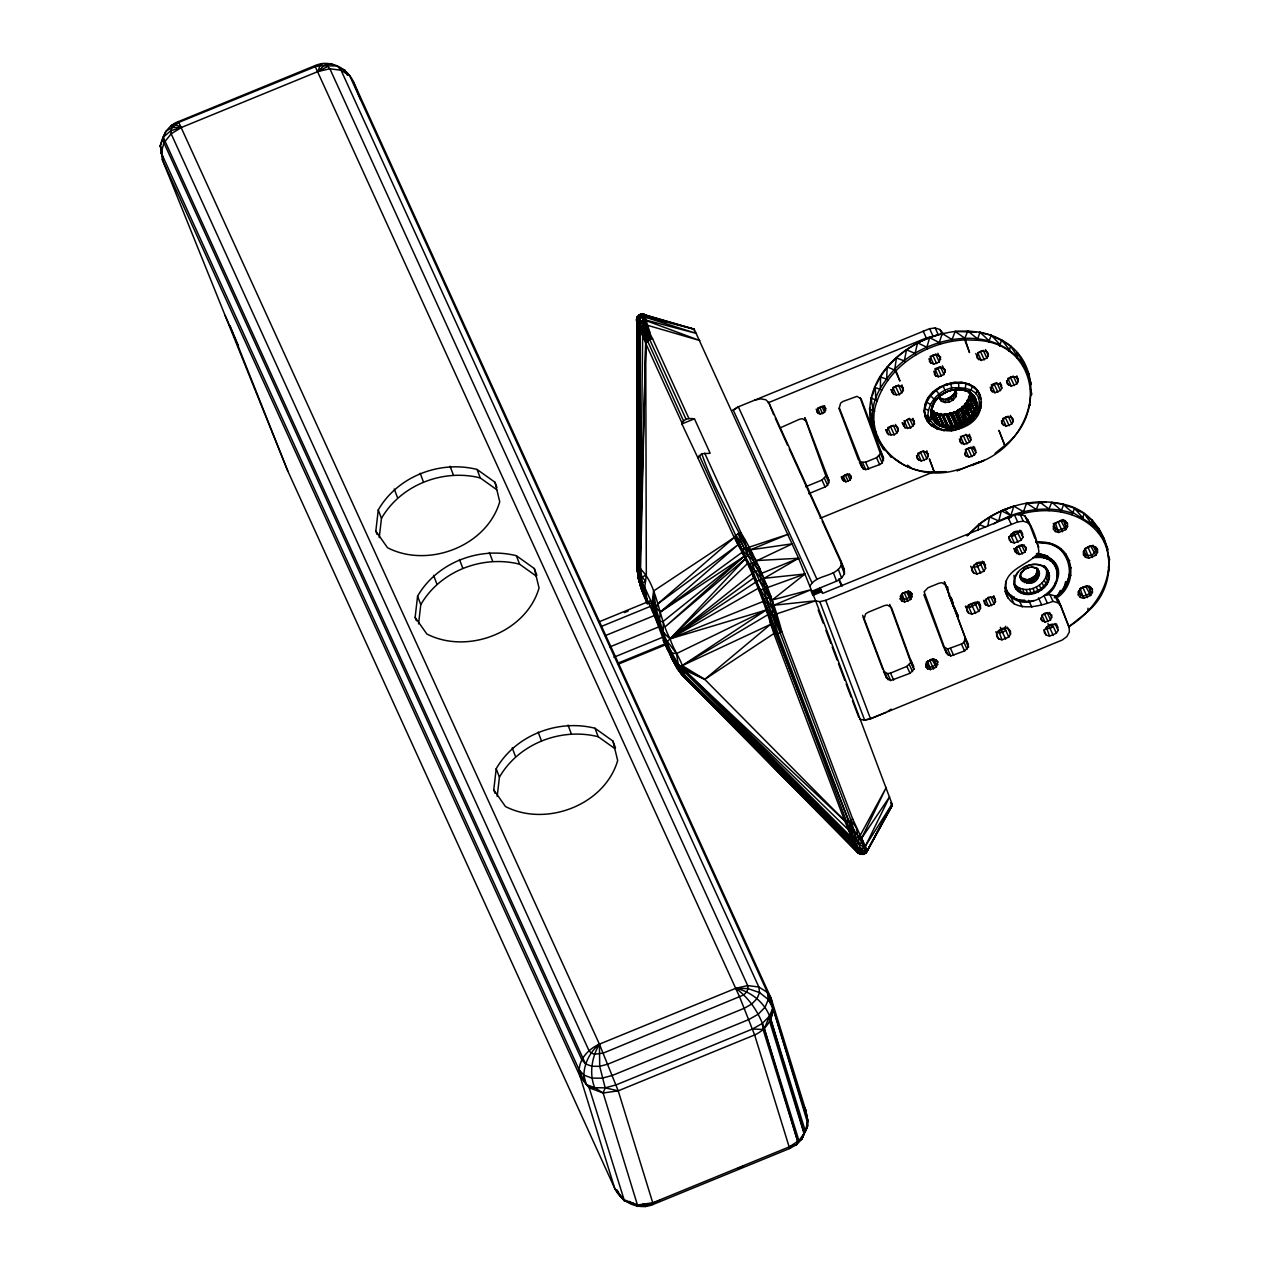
<?xml version="1.0" encoding="UTF-8"?>
<svg xmlns="http://www.w3.org/2000/svg" width="1270" height="1270" viewBox="0 0 1270 1270"><rect width="100%" height="100%" fill="white"/><g stroke="black" fill="none" stroke-linecap="round" stroke-linejoin="round"><path stroke-width="1.5" d="M647.382 604.06C642.271 592.09 637.588 579.517 637.191 566.356L637.461 321.786L636.445 319.627L638.953 315.119L641.604 314.007L694.198 329.2L798.592 558.26L815.626 600.789L892.08 804.037L892.143 805.625L865.854 853.265L862.759 854.377L857.964 852.853L684.609 676.862L676.767 667.75L663.178 640.207L671.592 655.907M637.492 571.262L638.016 319.167L636.857 317.309L637.492 571.262L645.525 581.168L642.303 583.105L641.54 585.756L642.588 589.836L654.367 615.537L665.448 644.858L618.172 664.226M637.381 470.09L637.064 566.674L638.397 578.723L641.652 589.439L638.064 577.278L637.064 566.674L637.27 469.678M641.588 589.185L638.064 577.278L637.191 566.356L637.35 471.472M954.516 412.829L942.642 415.211L941.102 413.591L936.292 414.131L937.292 412.925L943.769 426.641L945.515 427.704C980.853 433.34 989.489 379.746 949.357 390.842C944.943 392.478 940.657 394.748 937.435 398.224C931.45 398.875 930.1 424.228 932.656 413.988C927.275 405.638 941.165 392.557 949.722 390.7C958.469 387.747 969.137 389.366 974.788 397.129L976.709 402.193L976.63 407.829L974.55 413.528L965.311 423.18L958.453 424.942L958.961 426.291L962.565 423.942L963.343 421.005L958.167 409.654L962.184 408.495L961.803 407.003L966.93 403.59L969.994 398.018L968.629 396.732L970.471 394.732L969.423 392.7L976.058 406.702L969.248 391.462M637.461 321.786L638.731 325.231L637.492 565.579L639.08 577.882L642.588 589.836L638.286 577.009L637.191 566.356C657.415 580.692 657.781 616.839 670.131 638.794C673.941 651.97 684.72 663.178 684.562 677.37L857.964 852.853L844.677 820.817L773.859 633.571C763.683 600.361 751.205 567.896 734.203 537.543L697.833 457.74L701.754 453.692L710.168 453.311L694.452 418.798C689.848 418.132 683.244 418.401 681.911 423.942L697.833 457.74M638.397 578.723L638.143 470.837M638.096 571.77L637.064 566.674L637.81 470.09M637.635 567.944L639.334 322.628L638.016 319.167L642.366 315.992L644.938 316.405L641.604 314.007L638.683 315.087L636.857 317.309L636.524 321.088M637.683 322.231L639.334 322.628L642.652 336.359L639.985 573.961L641.54 585.756L644.081 592.836M601.266 626.491L650.367 606.377L653.161 609.314L663.146 635.349L663.321 621.284L743.95 556.482L660.194 612.108L659.209 626.158C668.147 643.064 670.814 663.511 684.546 677.529L784.828 777.986M1046.131 594.979C1062.434 586.899 1061.212 557.482 1039.67 557.403L1040.638 554.038C1090.089 569.579 1023.636 629.158 1005.046 587.899L1006.11 588.121C1009.221 599.916 1024.255 602.996 1033.923 600.519M646.208 597.376L645.874 593.296L641.54 585.756L639.08 577.882L640.572 568.309L645.731 343.424L638.731 325.231M641.699 588.28L638.064 577.278L639.953 567.769L645.731 343.424L649.653 339.36L652.605 338.82L688.975 418.624M995.093 453.342L1004.681 445.532L998.95 430.371L1004.872 445.373C1047.559 412.353 1035.479 343.329 977.233 340.281L979.98 332.248C1055.116 347.551 1040.828 440.785 977.741 462.994L980.122 461.661C912.416 488.251 1019.35 446.167 971.629 465.598M931.609 410.972L933.656 411.051L934.418 413.004L937.133 412.686L943.769 426.641L939.975 425.418L938.832 422.402L936.657 423.354L931.561 412.353L936.482 423.212L939.609 425.894L943.769 426.641L938.212 414.29L944.245 426.752L938.721 414.306L945.515 427.704L948.182 427.26L941.102 413.591L946.277 424.926L944.245 426.752L938.212 414.29L936.292 414.131L942.896 414.893L948.69 427.276L952.167 427.847L958.961 426.291L962.088 424.18L955.961 411.766L959.263 423.053L957.834 426.006L952.167 427.847L948.182 427.26L942.642 414.877L945.372 413.734L950.547 425.069C947.166 431.149 938.625 425.482 934.942 422.577L933.894 417.274L931.91 416.798L932.656 413.988L932.116 416.655M976.122 406.829L976.249 403.352L973.042 396.176L976.249 403.352L976.63 407.829L974.9 411.21L972.391 412.036L974.55 413.528C970.915 415.941 969.089 423.862 963.343 421.005L965.311 423.18L966.264 421.672L960.739 409.21L961.803 407.003L969.883 418.592L972.804 415.052L967.248 402.542L969.994 398.018L968.629 396.732L975.011 410.639L973.788 408.067L976.17 407.067L969.216 393.033M1026.636 583.2L1026.747 579.628C1017.095 575.564 1020.096 579.247 1026.684 581.977C1034.018 583.136 1041.94 574.58 1036.51 567.896L1039.463 573.437C1035.621 594.852 1005.189 575.532 1029.192 567.452M1005.681 581.295L1006.11 588.121M788.845 1147.54L789.638 1148.509L754.634 1034.955L739.727 997.188L314.833 65.707L337.264 65.961L341.058 70.247L349.615 75.629L767.413 992.394L771.096 998.268L773.16 1008.682L807.768 1120.616C808.911 1130.284 800.576 1136.713 796.639 1144.54L789.638 1148.509L653.24 1204.389C638.54 1210.723 621.427 1202.357 614.743 1188.418L287.734 470.884L162.338 159.718L160.306 145.717C162.798 135.477 167.799 125.317 178.419 121.602L314.833 65.707C329.406 59.103 346.821 67.453 353.298 81.486L771.096 998.268L805.704 1110.186L807.768 1120.616L805.418 1131.395L770.811 1019.461C765.937 1003.538 751.872 991.87 735.822 988.282L599.408 1044.162C587.232 1049.465 575.834 1062.403 580.136 1076.5L614.743 1188.418L624.459 1200.896L632.571 1202.992L637.889 1206.421L603.139 1093.01L605.171 1087.834L599.726 1066.34L599.408 1044.162L178.419 121.602M1017.064 358.108L1017.826 353.362L1016.54 353.298M959.215 469.233C902.637 488.315 844.883 431.53 886.666 379.079C917.051 334.566 1001.919 317.77 1028.716 373.872L1027.938 374.999M946.182 471.646L934.26 471.837L929.37 458.883L934.117 471.837C897.414 473.821 862.743 437.277 877.205 400.717C890.032 364.776 927.513 341.757 964.724 339.9L969.518 352.584L964.835 338.233L967.819 330.978L979.98 332.248L989.092 340.773L988.87 342.376M887.921 380.143L886.666 379.079L887.19 366.951C901.525 350.377 921.163 338.884 942.356 333.613L952.055 339.566L952.373 341.185M1068.705 626.634C1096.772 610.029 1119.156 573.421 1103.757 541.211C1087.914 511.413 1048.306 505.206 1018.572 514.906M945.515 427.704L945.642 425.514L948.182 427.26L942.451 414.782L938.451 414.353L943.991 426.783L939.609 425.894L936.863 423.323L931.227 410.956M638.683 315.087L641.604 314.007C644.652 322.628 643.239 331.914 648.399 340.201L642.731 325.914L645.573 324.739L699.865 340.566L643.541 319.675L638.683 315.087L639.032 317.024M939.117 395.176L939.308 398.621L941.435 401.272L945.007 402.526L949.214 402.082L953.087 400.066L953.405 394.668L955.691 390.7C954.135 396.621 947.896 399.653 942.118 399.24L938.498 397.748L939.895 397.764M964.724 339.9L964.835 338.233L955.167 331.438C922.496 335.566 890.349 354.6 876.141 385.096M1069.435 574.723C1072.055 562.419 1064.657 549.751 1053.052 545.274C1049.465 542.353 1020.54 541.639 1045.972 542.814C1073.753 545.132 1079.008 582.231 1057.91 597.122L1056.831 595.868L1062.736 589.375L1067.006 582.2L1069.435 574.723L1070.88 575.373M930.561 421.164L927.179 420.846L925.354 417.036L929.227 423.196L927.179 420.846L929.053 417.814L928.592 415.988L924.989 415.084C917.448 379.603 988.314 367.014 980.583 408.337C974.582 437.547 917.559 438.499 925.179 404.416L932.99 392.208L946.515 383.984L947.055 385.223L950.404 383.08L951.849 387.921C1012.412 383.191 957.707 458.724 929.688 419.513L925.83 418.068L924.211 410.908L928.179 398.018L939.26 387.413L954.23 382.175L968.756 383.826L977.535 390.7L974.471 387.175L961.834 382.127L950.833 383.905M978.852 410.528L980.583 408.337L980.853 404.035L979.075 411.528L969.312 422.037L969.629 422.926M1009.174 594.058L1008.285 592.915L1011.603 596.487M1053.036 563.245L1053.576 561.102L1050.179 558.625L1055.703 564.912L1056.719 568.849M1049.083 572.865L1048.02 572.659C1044.432 562.816 1031.002 562.721 1023.382 567.722C1029.462 563.674 1039.797 562.451 1046.004 568.007C1059.529 584.232 1028.843 603.869 1016.333 589.486L1015.19 584.867C1026.493 597.313 1053.068 582.66 1045.21 566.547C1059.958 585.327 1022.08 605.282 1014.254 583.74M1088.025 608.219L1087.755 611.616L1068.943 626.681M1061.006 511.921L1063.625 504.333C1111.758 514.271 1124.649 581.882 1087.247 611.807M961.803 407.003L966.962 418.338L966.692 421.37L970.677 418.814L964.613 405.701L964.835 403.86L967.248 402.542L973.01 414.893L967.391 402.336L967.137 400.399L969.994 398.018M652.605 338.82L645.573 324.739L646.001 320.088L644.112 314.119L641.35 313.976L641.667 315.928M1024.382 593.995L1022.842 589.153M644.112 314.15L641.604 314.007M896.477 357.695L894.731 369.506L899.938 381.079L895.985 370.618L887.19 366.951C869.378 386.905 863.298 417.655 877.983 441.119L879.364 441.293M377.095 534.48L375.825 531.082L378.269 509.921C397.558 476.361 439.88 460.058 477.06 469.456L494.983 482.267L496.903 487.347M379.238 537.623L381.46 518.398L378.269 509.921M416.417 620.744L415.131 617.363L417.576 596.202C436.864 562.626 479.187 546.322 516.366 555.72L534.305 568.531L536.861 575.31M418.56 623.887L420.783 604.663L417.576 596.202M495.046 793.274L493.76 789.892L496.205 768.731C515.493 735.155 557.816 718.852 594.995 728.25L612.918 741.077L615.49 747.839M497.189 796.433L499.412 777.192L496.205 768.731M965.39 387.826L965.883 383.794M963.374 407.273L967.041 402.701L972.804 415.052L970.01 415.211L964.835 403.86M1043.575 558.07L1044.512 555.006L1048.02 556.546L1053.497 562.197M647.001 599.122L644.716 587.407L646.319 574.977L645.731 343.424L682.101 423.228M861.393 852.63L859.933 854.075L857.663 852.44L859.933 854.075L863.187 854.345L867.378 850.535L852.71 819.023L781.891 631.777C772.509 597.17 759.65 563.674 741.077 532.94L738.124 533.495L734.203 537.543L653.606 590.994L652.018 603.425L654.304 615.14L659.209 626.158M871.029 402.701L871.776 397.399L870.982 398.097L873.268 410.734L874.712 411.353M974.55 413.528L974.9 411.21L969.264 398.034M978.011 530.161L978.837 524.431C1002.411 506 1034.209 497.189 1063.625 504.333C1075.484 518.303 1097.042 521.335 1104.503 540.004L1103.757 541.211M614.743 1188.418L623.808 1199.69L637.746 1204.944L652.828 1202.769L789.241 1146.889L798.909 1140.619L764.302 1028.684C759.111 1012.761 749.348 998.284 735.822 988.282L747.681 985.568L758.857 987.028L767.413 992.394L768.302 999.506L773.16 1008.682C772.525 1020.191 765.159 1030.319 754.634 1034.955L618.22 1090.835L605.171 1087.834L594.693 1087.707L587.835 1086.072L584.264 1081.643C582.184 1067.467 588.439 1053.179 599.408 1044.162L618.22 1090.835L653.24 1204.389L642.795 1204.214L645.398 1206.5L648.192 1204.547M1091.105 525.399L1092.232 520.287L1086.977 516.938M931.37 413.734L931.513 416.814L930.878 411.845L932.116 406.098L937.244 398.478M862.759 854.377C872.839 852.043 847.312 825.516 850.963 820.229L780.145 632.984C779.177 610.457 760.682 595.058 752.872 575.088L753.364 572.325L735.219 535.845C736.616 551.291 753.745 556.657 760.365 569.404L753.364 572.325L846.471 821.23L860.33 854.043L680.768 673.386L674.354 662.21L676.338 664.464M642.652 336.359L646.747 341.709L641.271 327.073L639.81 317.071L637.143 317.325L636.651 320.088L638.016 319.167L641.096 320.738L686.022 419.179M905.288 362.204L904.288 360.87L906.558 349.726M863.187 854.345L848.725 821.071L777.907 633.809L772.43 615.331L772.858 602.012C756.015 582.517 752.205 555.212 735.616 535.178M1072.197 514.858L1074.468 508.127L1082.754 517.858L1082.326 519.382M932.116 406.098L932.91 406.733L931.529 409.226L934.45 401.987L931.418 409.511M970.423 393.478L966.613 402.907L963.057 406.575M1016.333 589.486C1010.158 581.866 1016.556 571.135 1023.382 567.722M1014.793 587.042L1015 577.802L1017.683 572.421M954.897 412.671L949.769 413.099L949.484 414.56L945.372 413.734M987.774 525.971L989.632 516.953L1004.459 509.492L1010.856 515.525L1011.444 517.081L1008.031 518.605M1024.287 582.628L1024.477 579.358L1021.683 578.66L1024.541 581.438L1021.683 578.66M636.476 320.31L637.143 317.325M1021.239 593.026L1019.842 588.232M929.672 337.645L939.292 342.582L939.8 344.17M867.172 851.456L865.41 853.313M1047.147 559.292L1047.178 556.117L1049.068 559.022L1048.02 556.546M999.569 346.123L1001.617 339.804L1009.555 349.933L1009.047 351.409M915.94 354.822L915.099 353.393L917.575 342.884L926.862 347.234L927.544 348.758M1009.555 349.933L1010.523 345.916L1002.014 340.947M934.958 413.464L930.989 411.432L933.656 411.051L939.609 425.894L942.308 424.021L937.292 412.925L934.672 413.004L940.197 425.434L934.418 413.004L939.975 425.418L934.212 412.909L939.784 425.212L936.863 423.323M1064.323 586.724L1065.641 581.565M1072.483 513.27C1052.465 506.587 1030.494 508.397 1010.856 515.525L1001.411 510.794L998.728 520.938L993.87 523.875M1010.714 596.519L1011.079 595.186L1014.555 598.456M1050.338 561.038L1051.068 558.594M617.283 1190.149L619.903 1195.641L624.459 1200.896L589.185 1087.755L580.136 1076.5L162.338 159.718L163.37 158.036L161.195 152.813L163.925 142.811L163.227 137.255L170.783 130.762L181.61 127.397L318.024 71.517L327.803 66.437L329.882 68.786L747.681 985.568L748.062 988.616L746.681 991.886L743.76 994.902L603.329 1053.068L594.503 1054.243L591.042 1052.941L588.962 1050.592L171.164 133.81L170.783 130.762L172.148 127.492L179.118 122.222L323.072 63.5M926.862 347.234L929.719 337.471M971.137 390.128L972.264 386.35M1082.754 517.858L1084.088 513.493L1075.055 509.175M931.91 416.798L927.941 418.433C926.894 403.939 937.641 390.922 951.849 387.921M974.915 401.907L975.916 398.653M1022.953 578.818L1023.858 579.533C1029.795 580.85 1037.844 576.421 1037.177 569.69L1037.781 568.928L1035.78 575.389L1028.97 579.517L1029.224 583.2M179.118 122.222L171.085 125.762L175.07 124.476L181.61 127.397L171.164 133.81L163.925 142.811L581.723 1059.593L585.518 1063.879L591.836 1066.244L599.726 1066.34L607.965 1064.117L744.363 1008.237L751.713 1004.062L757.047 998.569L759.555 992.584L758.857 987.028L341.058 70.247L329.882 68.786L318.024 71.517L320.024 65.087M901.922 601.107L900.24 599.107L901.716 593.852L907.717 591.391L910.558 592.201L912.241 594.201L910.765 599.456L904.764 601.917L901.922 601.107L902.637 598.868L901.303 595.932M927.529 668.798L925.846 666.813L927.322 661.543L933.323 659.082L936.165 659.892L937.847 661.892L936.371 667.147L930.37 669.607L927.529 668.798L928.243 666.559L926.227 662.162M1055.449 531.558L1053.481 529.225L1053.401 526.129L1055.211 523.097L1062.196 520.24L1065.498 521.176L1067.467 523.494L1067.562 526.59L1065.752 529.622L1058.751 532.495L1055.449 531.558L1056.053 529.638L1053.227 523.446M1085.469 557.26L1083.516 554.942L1083.421 551.847L1085.231 548.815L1088.453 546.656L1092.216 545.941L1095.534 546.878L1097.486 549.211L1097.582 552.307L1095.772 555.339L1088.787 558.197L1085.469 557.26L1086.072 555.339L1083.961 550.688M1080.341 597.376L1078.373 595.043L1078.293 591.947L1080.103 588.915L1087.088 586.057L1090.39 586.994L1092.359 589.312L1092.454 592.407L1090.644 595.439L1083.643 598.313L1080.341 597.376L1080.945 595.455L1078.817 590.804M1023.906 513.286L1023.493 511.683L1013.841 506.158L1010.856 515.525L998.728 520.938L989.632 516.953M872.363 395.637L875.252 386.81L875.792 399.955L877.205 400.717M767.413 992.394L772.763 1008.158L764.302 1028.684L797.703 1141.397L796.639 1144.54L789.241 1146.889M939.292 342.582L942.134 333.851M1018.524 591.503L1017.254 586.788M939.308 398.621L939.657 397.669L942.864 398.986L945.007 402.526L946.721 398.875L949.214 402.082L948.674 398.256L954.024 394.367M1023.493 511.683L1026.604 503.126L1036.304 509.492L1036.542 511.127M931.323 413.131L932.323 410.432L931.434 409.845M955.961 411.766L962.184 408.495L961.088 408.861L966.724 421.211L969.883 418.592L964.343 406.098L969.327 398.701L975.058 411.051L969.407 398.478L975.074 410.781L969.391 398.288M856.647 849.217L856.488 850.9M980.964 398.764L977.217 390.414L975.598 393.795M959.406 428.292L951.516 430.562L947.198 429.784L943.912 430.609L937.006 428.911L931.275 425.561L928.529 422.323L932.243 425.371M1013.762 598.567L1014.365 596.995M859.933 854.075L684.609 676.862L677.513 668.464L671.957 657.4L677.259 667.004L684.451 675.132L853.376 840.883L683.943 671.322L678.228 664.416L666.147 642.525L670.131 638.794L763.286 601.393L764.127 599.186L759.19 590.534L805.069 573.961L772.287 599.964L769.223 597.741C751.538 547.529 719.169 504.222 701.754 453.692M952.055 339.566L955.167 331.438L967.819 330.978L977.281 338.645M1022.35 581.485L1022.493 578.564M964.343 406.098L970.121 418.465L964.533 405.908L965.946 403.288L966.93 403.59L964.613 405.701L970.677 418.814M1036.304 509.492L1039.368 501.793L1048.957 509.032L1049.004 510.667M852.71 819.023L848.725 821.071L844.677 820.817L704.755 679.386L682.244 665.639L766.08 610.06L767.048 607.631L763.286 601.393M747.887 555.101L744.585 540.052L738.949 533.336L746.474 547.592L752.507 553.752L750.284 553.895L746.061 556.832L745.22 558.895L670.131 638.794C657.082 628.634 654.415 612.537 652.812 597.186C660.717 623.935 667.512 652.526 684.451 675.132L854.281 842.851L862.679 852.472L865.854 853.265L867.299 850.884L892.143 805.625L890.587 802.783M807.148 1122.426L807.577 1125.871L801.719 1139.301L796.639 1144.54L792.623 1145.381M989.092 340.773L991.346 335.216L999.934 344.567M653.606 590.994L655.876 607.52L660.194 612.108L741.855 552.498L744.268 548.815L788.146 534.257L750.364 549.846L746.474 547.592M160.306 145.717L162.052 152.765L160.306 145.717L165.751 131.27L172.148 127.492L181.61 127.397M936.657 423.354L934.942 422.577L935.974 420.116L931.545 410.385M735.822 988.282L748.062 988.616L759.555 992.584L768.302 999.506L765.096 1007.142L758.285 1014.174L748.903 1019.508L612.489 1075.388L601.964 1078.214L591.899 1078.103L583.835 1075.071L578.993 1069.594L161.195 152.813M1048.957 509.032L1051.83 502.206L1061.133 510.302M1058.799 593.693L1060.291 590.471M734.203 537.543L657.479 604.107L655.542 612.394L659.241 621.697L663.321 621.284M855.98 838.041L850.963 820.229L856.202 827.548L858.202 837.136L861.568 838.359L886.238 787.495L860.076 835.66L855.98 838.041L851.884 837.676L683.673 669.481L704.755 679.386L773.859 633.571L777.907 633.809L781.891 631.777M599.408 1044.162C591.772 1057.116 589.042 1073.499 594.693 1087.707L603.139 1093.01L618.22 1090.835M934.815 401.463L940.038 395.78L946.023 392.081L952.706 389.842L963.136 389.874C953.024 388.953 968.327 389.604 970.296 393.113L974.788 397.129L975.058 401.796L976.709 402.193L976.63 407.829L973.788 408.067M1098.312 532.733L1098.677 528.336L1097.328 528.225L1093.089 522.922M967.391 402.336L973.074 414.639L967.422 402.13L969.137 398.891L974.9 411.21L972.312 411.734L967.137 400.399L974.9 411.21M684.625 676.846L858.536 848.82L863.822 847.9L865.473 845.979L892.08 804.037L867.299 850.884L862.679 852.472L857.631 851.599L680.768 673.386M892.08 804.037L867.378 850.535L865.315 851.408L861.25 848.931M1055.179 565.864L1055.481 563.991L1052.608 561.054M969.312 422.037L972.772 420.529L974.915 416.687L977.582 414.719L975.916 415.655M650.367 606.361L652.018 603.425L644.716 587.407L638.286 577.009M877.935 437.039L877.983 441.119M1023.414 366.046L1023.366 361.95L1021.985 361.775M645.874 593.296L645.001 594.804L643.223 589.026L640.572 568.309M1020.969 579.866L1021.509 578.929C1016.699 568.357 1038.034 561.483 1039.463 573.437M632.571 1202.992L631.889 1204.166L629.475 1201.436M825.69 408.527L822.404 406.495L820.055 406.94L818.039 408.289L816.959 412.115L820.261 414.147L824.611 412.353L825.69 408.527L824.357 405.59M805.593 486.759L821.96 480.06L825.881 475.996L804.815 418.052M808.736 493.665L825.103 486.95L827.611 485.267L828.961 480.489L804.989 417.798M890.746 389.525L893.731 394.478L899.398 394.668L903.414 390.509L901.938 384.937M850.217 480.044L851.297 476.218L848.011 474.186L845.645 474.631L843.645 475.98L842.566 479.806L845.852 481.838L850.217 480.044L847.55 474.186L843.185 475.98L845.852 481.838M863.235 468.9L839.295 407.845L840.645 403.066L843.153 401.383L857.012 396.351L861.124 398.907L883.523 458.137L882.174 462.915L879.665 464.598L865.807 469.63L863.235 468.9L860.092 461.994L865.616 462.169L876.522 457.708L880.443 453.644L860.076 397.558M896.842 433.054L898.287 430.625L898.207 428.149L896.652 426.291L890.984 426.101L886.952 430.26L887.031 432.737L888.603 434.594L894.255 434.784L896.842 433.054L893.318 425.307L887.714 427.593L891.254 435.34M939.26 361.918L940.625 357.029L936.419 354.409L933.402 354.981L930.831 356.695L929.449 361.601L933.656 364.22L939.26 361.918L935.72 354.187L930.132 356.473L933.656 364.22M810.085 585.93C816.483 574.199 835.041 577.469 841.248 565.372L841.137 561.324L768.794 402.59L765.762 399.733L760.619 398.844L754.745 400.161M902.081 422.799L905.065 427.784L910.59 427.958L914.511 423.91L913.003 418.322M943.959 374.555L945.293 369.776L941.181 367.22L935.72 369.459L934.387 374.237L935.911 376.063L938.498 376.793L943.959 374.555L940.34 366.617L934.879 368.856L938.498 376.793M928.243 453.85L924.02 451.247L921.004 451.803L916.988 455.962L917.051 458.438L921.274 461.042L926.862 458.756L928.306 456.327L926.83 450.755M986.853 358.172L988.298 355.743L988.235 353.266L986.663 351.409L980.996 351.219L978.424 352.949L977.043 357.854L981.265 360.458L986.853 358.172L983.329 350.425L977.725 352.711L981.265 360.458M970.899 437.467L966.787 434.911L963.835 435.467L961.326 437.15L959.993 441.928L964.105 444.484L969.55 442.246L970.963 439.88L969.454 434.292M1001.744 385.731L1000.22 383.921L994.696 383.746L990.759 387.794L990.838 390.207L994.95 392.748L1000.411 390.509L1001.824 388.144L1000.3 382.556M975.836 450.104L971.613 447.484L968.597 448.056L966.025 449.786L964.644 454.676L968.867 457.295L974.455 455.009L975.9 452.58L974.423 447.008M1018.254 378.968L1016.683 377.111L1011.015 376.92L1006.999 381.079L1007.062 383.556L1011.285 386.159L1016.873 383.873L1018.318 381.445L1016.841 375.872M900.176 596.456L902.478 593.582L907.717 591.391M1011.745 423.989L1013.19 421.561L1013.111 419.084L1011.555 417.227L1005.888 417.036L1001.855 421.195L1001.935 423.672L1006.157 426.275L1011.745 423.989L1008.221 416.242L1002.617 418.528L1006.157 426.275M886.603 678.005L864.203 618.776L865.537 613.981L868.045 612.299L884.428 605.6L887.365 605.044L891.476 607.6L913.956 669.242L910.019 673.29L890.715 680.545L886.603 678.005L883.46 671.1L887.571 673.64L890.508 673.1L906.875 666.385L910.796 662.337L889.73 604.393M980.869 564.404L979.408 562.864L973.82 565.15L973.884 567.261L977.646 566.563L980.869 564.404L982.678 561.372M925.766 664.146L928.084 661.273L927.322 661.543M985.568 565.245L983.647 562.975L980.424 562.07L976.741 562.753L971.836 567.817L971.915 570.833L973.836 573.103L977.059 574.024L983.885 571.23L985.647 568.261L983.996 561.8M977.551 601.472L975.614 604.425L978.757 611.33L971.931 614.124L968.708 613.219L966.787 610.949L966.708 607.917L968.47 604.964L975.281 602.17L978.519 603.091L980.424 605.361L980.519 608.378L978.757 611.33M1018.159 533.384L1016.699 531.844L1011.095 534.13L1011.158 536.242L1018.159 533.384L1019.953 530.352M1022.842 534.225L1020.937 531.955L1017.699 531.05L1014.031 531.733L1009.126 536.797L1009.206 539.813L1011.126 542.084L1014.349 543.004L1021.175 540.21L1022.937 537.242L1021.27 530.781M923.877 594.678L943.467 646.509L947.579 649.065L961.438 644.033L963.946 642.35L965.295 637.572L944.293 582.041M943.467 646.509L946.61 653.415L950.738 655.955L964.581 650.938L968.518 646.89L944.467 581.787M995.426 599.202L993.902 597.392L988.377 597.217L984.456 601.266L984.52 603.679L988.631 606.219L994.092 603.996L995.505 601.631L993.854 595.757M1024.938 552.26L1026.287 547.481L1022.175 544.925L1019.223 545.481L1016.714 547.164L1015.365 551.942L1019.477 554.498L1024.938 552.26L1021.794 545.354L1016.333 547.592L1019.477 554.498M1053.401 526.129L1055.862 522.875L1062.196 520.24M1001.951 639.826L998.728 638.921L996.807 636.651L996.728 633.635L998.49 630.666L1001.633 628.571L1005.316 627.872L1008.539 628.793L1010.46 631.063L1010.539 634.079L1008.777 637.032L1001.951 639.826L998.712 630.968L1004.3 628.682L1005.745 626.253M1083.421 551.847L1085.231 548.815M1050.544 619.95L1051.878 615.172L1047.766 612.632L1044.829 613.172L1042.321 614.855L1040.971 619.649L1045.083 622.189L1050.544 619.95L1047.401 613.061L1041.94 615.283L1045.083 622.189M1078.293 591.947L1080.754 588.693M1058.053 627.301L1056.132 625.03L1052.909 624.126L1049.226 624.808L1044.321 629.872L1044.416 632.889L1046.321 635.159L1049.544 636.079L1056.37 633.285L1058.132 630.333L1056.481 623.856M640.413 579.93L642.191 577.024L646.319 574.977M954.945 424.434L953.452 426.847L947.833 414.48L949.769 413.099L957.548 425.99L954.945 424.434L949.769 413.099M947.595 586.629L948.928 595.154L958.358 616.363L952.532 604.679L953.278 603.472L951.5 598.773M1001.411 510.794L1013.841 506.158M884.825 817.261L892.143 805.625M782.32 775.176L684.546 677.529L677.354 668.718L676.116 662.083L683.943 671.322M961.866 407.797L956.199 412.258L958.167 409.654M865.315 851.408L866.807 849.17L858.98 843.994L848.074 829.453L683.673 669.481L853.376 840.883M861.568 838.359L889.635 796.719L865.473 845.979L861.457 843.01L856.44 844.026L854.281 842.851L684.641 676.577L677.513 668.464L669.449 653.764M884.825 449.77L883.523 449.723L877.221 438.309L872.633 429.212L873.411 428.069M811.101 591.582L836.565 581.152L841.597 577.993L844.439 573.834L844.328 569.785L841.137 561.324M978.456 398.558L980.392 395.716L977.217 390.414M900.24 599.107L901.351 595.471M925.846 666.813L926.957 663.162M1053.481 529.225L1054.418 525.304M1083.516 554.942L1084.437 551.005M1078.373 595.043L1079.294 591.121M853.662 838.2L848.725 821.071L775.732 634L767.048 607.631L773.763 605.25L815.626 600.789L774.208 614.712L780.145 632.984L769.509 607.393L764.127 599.186L771.112 596.614L765.858 588.407L767.429 586.232L745.22 558.895L665.385 626.602L743.95 556.482M949.722 594.09L948.928 595.154L953.786 607.266L951.182 597.36M1107.313 550.608L1108.107 549.545L1103.249 537.432L1101.852 537.194M976.709 402.193L973.836 396.129L972.804 397.542L975.201 399.161M381.46 518.398C400.748 484.822 443.087 468.519 480.25 477.917L496.697 489.664M420.783 604.663C440.071 571.087 482.394 554.784 519.573 564.182L536.003 575.929M499.412 777.192C518.7 743.617 561.022 727.313 598.202 736.727L614.632 748.459M1020.842 577.151L1020.223 577.913L1019.985 575.659M1057.608 572.087L1055.481 563.991M875.808 431.895L874.379 431.594L870.029 419.306L870.839 418.306M1030.51 384.778L1031.319 383.778L1026.97 371.491L1028.716 373.872M861.457 843.01L862.997 841.137L858.202 837.136L858.98 843.994M948.674 398.256L953.087 400.066L955.738 396.907L956.564 393.367L955.294 389.953M966.962 535.813L978.837 524.431L989.854 517.001M967.502 535.591L979.202 524.383M958.961 426.291L952.5 413.337L958.056 425.831L952.294 413.496L947.325 414.639L952.849 427.037L952.167 427.847L950.547 425.069L953.119 427.085L957.834 426.006L952.294 413.496L954.103 411.718L956.564 411.734L960.739 409.21L966.534 421.592L960.946 409.051L966.692 421.37L961.088 408.861M1108.869 560.689L1109.694 559.768L1108.043 554.434M643.223 589.026L644.716 587.407M979.487 404.066L981.535 401.828M1057.815 575.516L1057.307 570.674L1058.212 571.341M874.252 421.831L872.792 421.37L869.474 408.845L870.299 408.003L870.569 413.147M1031.05 395.081L1031.875 394.24L1030.446 388.858M605.171 1087.834L616.14 1084.882L752.538 1029.002L762.317 1023.445L769.429 1016.127L769.588 1021.191L803.989 1133.411L801.719 1139.301L798.909 1140.619M1029.144 579.342L1029.906 581.771L1029.144 579.342L1031.843 582.581M318.024 71.517L324.342 65.135L330.946 63.579L333.82 65.357M952.706 389.842L950.071 390.604L954.151 389.668M1055.703 596.662C1081.516 580.215 1068.213 537.623 1036.796 542.433M930.878 411.845L932.323 410.432M953.087 400.066L950.738 397.367L946.721 398.875M1108.408 571.167L1109.218 570.405L1108.424 566.801M1037.193 571.659L1037.812 571.087L1038.066 575.088L1039.13 575.659M1057.37 579.041L1057.196 574.278L1058.434 574.881M660.194 612.108L737.743 545.02L657.479 604.107M1029.573 405.67L1030.367 404.971M978.614 409.908L980.583 408.337M1014.412 578.279L1013.889 575.389M1026.287 503.364L1045.893 502.285M947.833 414.48L953.373 426.958L947.579 414.591L953.119 427.085L952.167 427.847L947.087 414.591L943.165 414.814L948.69 427.276L943.165 414.814M750.364 549.846L792.401 543.798L749.649 564.134L747.601 563.451L670.131 638.794L766.08 610.06L769.461 615.378L770.525 624.38L775.732 634M970.772 393.271L967.756 391.446L973.344 395.923M1054.275 597.805L1056.831 595.868M1037.781 568.928L1031.669 567.007M1056.243 582.581L1056.513 579.342M944.959 392.684L941.372 394.891L947.436 391.747M683.514 420.862L639.334 322.628L645.509 318.31L638.953 315.119M935.26 400.59L936.688 399.605M951.516 430.562L952.468 429.927M956.199 412.258L960.739 409.21M780.621 427.657L799.497 419.259L802.449 418.703L806.561 421.259M822.706 406.225L819.944 408.067L821.944 406.495L824.611 412.353M994.95 392.748L991.33 384.81L996.791 382.587L1000.411 390.509M904.764 601.917L902.033 593.582L906.399 591.788L910.765 599.456M968.74 607.378L968.692 605.266L974.28 602.98L975.741 604.504L968.74 607.378L965.438 606.441M988.631 606.219L985.488 599.329L990.949 597.091L994.092 603.996M1088.787 558.197L1085.199 548.354L1090.787 546.052L1095.772 555.339M930.37 669.607L927.624 661.273L931.99 659.479L936.371 667.147M995.585 632.015L1002.538 632.381L1005.761 630.222L1004.3 628.682M1080.103 588.915L1083.326 586.962M1083.643 598.313L1080.056 588.454L1085.659 586.168L1090.644 595.439M1046.369 629.333L1053.354 626.459L1051.893 624.919L1046.305 627.221L1049.544 636.079M955.167 331.438L975.804 332.137M750.284 553.895L756.269 560.578L798.592 558.26L764.191 578.279L757.126 581.184L670.131 638.794L752.189 573.564L753.793 577.834L670.131 638.794L758.317 588.216L760.762 590.232M732.615 410.258L737.648 407.099L929.608 328.692L935.18 327.962L939.959 329.533L942.8 333.026M887.841 711.264L891.207 709.152M960.485 409.289L965.311 423.18L962.612 423.799L956.993 411.432L960.485 409.289L966.264 421.672M1054.481 586.026L1054.91 582.946M881.634 390.223L880.3 389.303L880.618 376.491M1020.889 573.532L1024.493 569.531M1038.098 577.818L1037.114 573.31L1035.336 575.58L1036.463 579.803M927.179 420.846L932.148 418.497L932.228 417.243M1015.587 547.942L1022.572 545.068M1026.335 579.818L1029.033 581.962M766.08 610.06L676.529 653.59L672.163 653.113L669.814 651.558C674.767 667.274 691.864 672.211 704.755 679.386L770.525 624.38L682.244 665.639L767.62 614.855L774.208 614.712L778.796 622.887M1088.453 546.656L1092.216 545.941M1087.088 586.057L1086.342 586.391L1090.39 586.994M930.084 659.702L933.323 659.082M946.483 399.097L950.738 397.367M1001.458 510.937L1013.714 506.349M681.911 423.942L694.452 418.798M768.08 402.812L926.306 337.995L938.324 334.867L935.18 327.962M820.15 518.303L932.91 472.107M598.98 621.856L649.891 600.996M624.475 612.569L628.11 611.076M605.266 635.651L654.367 615.537M609.902 646.906L659.019 626.793M613.95 657.209L663.051 637.095M618.125 663.083L665.417 643.715M811.609 592.884L820.706 589.153L820.198 587.867M812.197 594.281L821.277 590.55L822.563 593.423L1014.524 515.033L1020.096 514.302L1024.874 515.874C1032.208 526.336 1037.384 539.496 1038.939 552.069C1029.049 565.864 1002.586 568.389 1005.364 590.899C1010.793 613.299 1037.098 607.314 1052.973 601.377L1058.132 602.837L1061.196 606.473L1069.134 627.443L1069.34 632.015L1066.863 636.556L1062.323 639.985L870.521 718.788L864.648 720.106L859.488 719.217M812.689 595.424L821.785 591.709M814.689 600.758L819.833 601.647L825.722 600.329L1017.667 521.922L1023.239 521.208L1028.033 522.78L1030.859 526.256M1017.365 546.957L1020.524 545.671M886.174 712.311L869.807 719.01L863.918 720.122M654.256 1202.674L659.702 1200.436M737.918 1168.4L743.363 1166.162M798.592 558.26L762.111 573.151L751.681 562.547M957.834 426.006L952.024 413.575L942.324 414.528L935.974 413.448L931.99 411.417M943.912 430.609L945.626 429.974M949.166 413.877L955.881 411.559M942.118 399.24L941.435 401.272L939.657 397.669M1050.703 559.927L1040.082 554.212L1047.178 556.117M979.98 332.248L979.218 332.486L991.346 335.216L990.552 335.47L1000.554 339.947M963.803 390.017L965.787 390.35M971.582 420.894L972.772 420.529M1063.625 504.333L1053.084 502.809M772.287 599.964L811.308 589.582L773.763 605.25L774.764 614.521M1033.875 577.215L1034.32 581.422M1043.829 555.165L1047.417 558.133M959.691 427.752L962.866 427.037L962.485 426.196M910.923 467.662L907.558 465.201M937.006 428.911L939.403 428.434M1053.052 545.274L1054.021 545.084M907.383 419.497L912.924 419.687L914.448 421.497M968.708 613.219L965.565 606.314L968.788 607.219L972.471 606.536L975.614 613.442M1061.196 606.473L1058.053 599.567L1054.989 595.932L1049.83 594.471L1043.94 595.582L1047.083 602.488M998.807 632.936L1002.49 632.238L1005.634 639.143M1074.468 508.127L1064.562 505.174M900.811 463.121L897.461 460.375M1042.734 566.325L1043.543 566.23M1035.51 568.261L1036.32 568.166M1032.78 557.609L1039.67 557.403M1061.45 520.573L1065.498 521.176M1091.47 546.29L1095.534 546.878M906.843 591.788L910.558 592.201M932.45 659.495L936.165 659.892M805.069 573.961L764.191 578.279L758.174 569.817M1059.72 549.021L1060.879 548.942M933.894 417.274L932.386 417.37L933.799 420.148L932.148 418.497L936.419 423.085M954.754 389.588L958.691 389.366M931.275 425.561L934.244 425.418M892.032 457.121L890.826 457.168L887.762 452.533M1046.004 568.007L1043.988 565.61M1035.463 556.069L1043.718 556.863M1038.003 569.563L1037.034 569.531L1038.146 571.865L1037.177 569.69M1020 577.278L1022.779 580.406M964.978 339.884L977.233 340.281M1024.826 600.234L1019.08 600.043L1022.223 606.949M752.538 1029.002L763.095 1029.478L797.703 1141.397M1064.911 554.133L1066.213 554.196M1031.43 581.406L1031.272 578.596L1033.685 580.358M966.962 418.338L969.883 418.592L964.105 406.225M1046.861 570.167L1047.877 570.262M1040.638 554.038L1036.51 553.625L1039.701 556.181M1006.3 591.121L1007.332 591.248M964.39 390.779L967.168 391.16M1067.467 523.494L1064.101 521.335M1094.121 547.037L1097.486 549.211M1068.356 560.324L1069.769 560.562M1092.359 589.312L1088.993 587.153M912.241 594.201L908.907 592.376M934.514 660.067L937.847 661.892M1038.019 571.183L1037.082 569.436L1039.066 571.357M637.746 1204.944L645.398 1206.5M938.451 414.353L942.451 414.782M1055.672 566.991L1057.291 567.992M642.366 315.992L694.198 329.2L694.261 330.787M671.084 657.241L672.528 657.654M694.198 329.2L644.049 314.674L666.369 321.834M1069.896 567.309L1071.34 567.753M644.017 314.992L653.32 317.929M657.05 319.087L666.353 322.008M645.208 317.198L696.531 333.47L646.001 320.088L649.637 331.724L650.478 339.217L645.001 324.93L649.637 331.724M1049.576 575.739L1046.845 571.77M879.951 376.873L886.666 379.079M874.506 387.35L880.3 389.303M896.033 357.822L904.288 360.87M339.931 68.326L344.773 70.136L347.631 74.787M603.139 1093.01L589.185 1087.755L594.693 1087.707L586.28 1084.564L583.835 1075.071M1008.158 598.233L1004.999 591.344L1010.856 596.916L1017.429 599.424M870.982 398.097L875.792 399.955M978.837 524.431L985.679 527.114M956.993 411.432L962.374 424.148L956.564 411.734L962.088 424.18L959.263 423.053L954.103 411.718M906.256 349.726L915.099 353.393M924.909 408.718L928.513 410.258M1049.337 578.771L1046.607 574.659M869.474 408.845L873.268 410.734M1067.562 526.59L1065.736 525.669L1062.911 519.478M1097.582 552.307L1095.756 551.37L1092.946 545.179M1092.454 592.407L1090.628 591.487L1088.517 586.835M912.32 596.852L910.193 595.757L908.193 591.36M937.927 664.543L935.799 663.464L933.783 659.051M1048.385 581.803L1045.702 577.548M1067.006 582.2L1068.388 583.073M926.894 402.209L930.307 404.4M973.677 396.399L974.788 397.129L972.804 397.542L969.851 391.065M1035.637 578.866L1033.51 577.294L1035.78 575.389L1037.13 577.072M870.029 419.306L872.792 421.37M858.679 852.392L853.567 846.312M668.528 651.78L669.512 652.542L664.75 643.541L675.767 665.575M1046.734 584.756L1044.13 580.342M1062.736 589.375L1063.99 590.439M930.846 396.049L933.863 398.859M683.673 669.481L844.677 820.817M953.405 394.668L955.738 396.907L954.881 391.43L956.564 393.367L955.389 390.223M976.312 403.161L972.931 395.795C981.424 413.226 970.502 395.367 969.613 391.096M790.702 783.542L796.29 789.114M806.069 798.894L810.26 803.069M820.039 812.832L824.23 817.023M834.009 826.786L838.2 830.977M790.4 783.574L800.148 793.337M804.323 797.528L814.07 807.291M818.261 811.482L828.008 821.245M833.58 826.802L843.328 836.597M847.503 840.772L854.472 847.757M763.095 754.412L765.873 757.222M732.504 723.884L735.282 726.694M745.03 736.552L750.602 742.172M758.936 750.618L764.508 756.253M771.461 763.286L777.034 768.921M835.469 828.024L838.248 830.834M679.482 670.195L681.641 672.417M1036.606 573.58L1038.066 575.088M741.855 552.498L746.061 556.832M859.853 852.234L856.361 847.487L684.641 676.577L677.259 667.004L671.878 657.161L676.577 664.337L684.054 672.179L676.116 662.083M1065.752 529.622L1060.767 520.351L1058.18 522.081L1062.53 531.781M1044.48 587.47L1041.987 582.93M857.869 851.408L860.33 854.043M933.847 420.433L932.148 418.497L933.974 420.608L935.974 420.116L936.387 422.942M1084.501 553.482L1086.072 555.339L1091.74 555.53L1095.756 551.37L1095.693 548.894M1054.481 527.78L1058.704 530.384L1064.292 528.098L1065.736 525.669L1064.26 520.097M1079.373 593.582L1083.596 596.202L1089.184 593.915L1090.628 591.487L1089.152 585.914M903.351 388.033L899.128 385.429L896.112 386.001L893.54 387.715L892.159 392.62M1024.477 579.358L1026.684 581.977M946.039 585.232L941.927 582.692L938.99 583.247L928.068 587.708L924.147 591.772L946.61 653.415M901.414 597.408L904.7 599.44L909.066 597.662L910.146 593.836L908.796 590.899M927.005 665.099L930.307 667.147L932.656 666.702L934.672 665.353L935.736 661.527M946.277 424.926L948.182 427.26M652.431 1203.42L653.24 1204.389M768.302 999.506L772.35 1004.602M759.46 580.088L765.858 588.407M676.767 667.75L680.291 672.433M668.433 648.113L672.163 653.113M1037.193 571.484L1038.368 573.072M872.633 429.212L874.379 431.594M936.434 390.7L938.895 394.049M1084.088 513.493L1091.66 523.97M748.649 565.753L753.364 572.325M851.884 837.676L856.44 844.026M659.241 621.697L652.51 611.219L653.161 609.314L655.542 612.394L652.018 603.425L648.795 603.044L648.081 601.742L648.113 602.885M375.825 531.082L387.509 547.703C428.022 568.627 486.791 546.275 499.745 501.729L494.983 482.267M415.131 617.363L426.815 633.968C467.328 654.891 526.113 632.539 539.051 587.994L534.305 568.531M493.76 789.892L505.444 806.514C545.957 827.421 604.742 805.085 617.68 760.524L612.918 741.077M1041.686 589.851L1039.336 585.2M752.872 575.088L757.126 581.184M1010.523 345.916L1017.683 356.727M667.322 649.208L669.512 652.542L666.528 647.462M952.532 604.679L955.294 608.981M807.768 1120.616L805.704 1110.186L801.608 1101.169M1092.232 520.287L1098.979 531.416M976.17 407.067L976.63 407.829L970.502 394.51M972.804 415.052L965.946 403.288L970.248 418.068M674.021 659.781L671.147 654.86L676.577 664.337M1053.576 561.102L1055.703 564.912M1006.777 591.471L1008.205 594.027M1017.826 353.362L1024.128 364.776M664.75 643.541L665.448 644.858M677.354 668.718L670.941 656.749L672.64 660.559M344.773 70.136L347.297 75.025M585.518 1063.879L163.227 137.255M1098.836 531.209L1101.09 535.686M1038.495 591.788L1036.288 587.058M1098.677 528.336L1104.503 540.004M225.028 315.309L238.506 345.884M638.81 577.485L640.509 586.121L643.572 592.582M943.277 386.54L945.039 390.303M956.31 411.782L962.088 424.18M947.325 414.639L953.119 427.085M942.642 414.877L948.452 427.355L942.896 414.893M947.087 414.591L952.849 427.037M639.286 581.311L642.382 591.741L639.112 577.739M964.533 405.908L970.216 418.322M931.386 415.02L933.799 420.148M803.227 1104.773L805.704 1110.186M1016.206 376.809L1018.318 381.445M1016.873 383.873L1013.349 376.126L1007.761 378.428L1011.285 386.159M1014.301 385.604L1010.777 378.063M1088.215 547.783L1092.549 557.498M1006.523 380.778L1008.634 385.413M985.472 349.552L988.298 355.743M999.649 383.381L1001.824 388.144M1010.364 415.369L1013.19 421.561M980.742 352.155L984.282 359.886M994.267 384.27L997.887 392.208M1055.164 522.637L1058.751 532.495M1009.174 425.704L1005.649 418.163M1083.072 587.899L1087.422 597.598M975.789 353.52L978.614 359.712M990.187 387.255L992.362 392.017M1001.379 420.878L1003.506 425.529M972.899 395.748L976.106 402.812M939.959 329.533L942.324 334.709M1024.874 515.874L1028.033 522.78M1035.653 540.337L1038.796 547.243M1020.096 514.302L1023.239 521.208M967.422 402.13L973.058 414.496L972.312 411.734M1054.989 595.932L1058.132 602.837M1069.134 627.443L1058.053 599.567M929.608 328.692L932.751 335.597M1014.524 515.033L1017.667 521.922M1049.83 594.471L1052.973 601.377M1019.794 530.352L1022.937 537.242M937.879 353.298L940.705 359.489M942.467 365.839L945.372 372.189M1024.001 544.719L1026.351 549.894M1018.016 533.305L1021.175 540.21M923.163 331.089L926.306 337.995M1008.078 517.43L1011.222 524.335M936.673 363.649L933.164 356.108M1018.032 542.306L1014.889 535.416L1011.206 536.099L1014.349 543.004M1054.989 623.427L1058.132 630.333M968.804 435.118L970.963 439.88M1049.591 612.41L1051.957 617.585M937.816 368.3L941.435 376.237M1019.286 547.037L1022.429 553.942M973.09 446.389L975.9 452.58M965.946 434.308L969.55 442.246M1056.37 633.285L1053.227 626.38L1050.084 628.491L1053.227 635.397M974.455 455.009L970.931 447.262L965.343 449.548L968.867 457.295M1038.479 597.821L1041.622 604.711M928.894 358.823L931.021 363.458M1032.986 588.423L1035.034 593.233M933.752 371.3L935.911 376.063M967.041 443.928L963.422 435.991L960.485 436.547L964.105 444.484M1014.539 548.592L1016.905 553.768M1044.877 614.743L1048.036 621.633M1008.761 536.908L1011.126 542.084M971.883 456.724L968.359 449.183M1013.793 548.497L1015.365 551.942M1047.909 623.554L1050.131 628.618M1029.541 589.248L1031.415 594.09M959.342 438.991L961.517 443.754M1040.924 618.014L1042.495 621.459M964.803 453.453L966.216 456.549M1026.112 589.502L1027.811 594.36M1043.956 629.983L1046.321 635.159M1028.668 600.361L1031.812 607.266M937.133 412.686L943.769 426.641L940.308 425.371L933.656 411.051M934.101 412.734L939.784 425.212M932.545 417.084L934.942 422.577M1010.856 596.916L1014 603.822M982.504 561.356L985.647 568.261M901.303 385.874L903.414 390.509M980.742 564.324L983.885 571.23M901.97 392.938L898.446 385.191L892.858 387.493L896.382 395.224M1007.396 627.174L1010.539 634.079M912.352 419.148L914.511 423.91M993.14 596.44L995.505 601.631M926.195 451.691L928.306 456.327M899.398 394.668L895.874 387.128M977.598 566.42L980.742 573.326M913.098 426.275L909.495 418.338L904.875 421.195L903.541 425.974M1005.634 630.142L1008.777 637.032M926.862 458.756L923.338 451.009L917.75 453.311L921.274 461.042M906.971 420.037L910.59 427.958M973.915 567.118L977.059 574.024M988.425 598.773L991.584 605.679M924.29 460.486L920.766 452.945M1000.315 627.317L1002.538 632.381M891.619 389.842L893.731 394.478M970.693 566.198L973.836 573.103M904.034 420.576L907.653 428.514M902.891 423.021L905.065 427.784M983.694 600.313L986.06 605.488M916.511 455.66L918.623 460.296M996.363 633.746L998.728 638.921M978.852 601.901L980.424 605.361M978.154 603.202L980.519 608.378M895.461 424.434L898.287 430.625M890.73 427.037L894.255 434.784M968.788 607.219L971.931 614.124M886.476 429.943L888.603 434.594M885.619 429.641L887.031 432.737M880.38 451.231L883.523 458.137M965.295 637.572L968.438 644.477M880.443 453.644L883.587 460.55M965.359 639.985L968.518 646.89M879.03 456.009L882.174 462.915M963.946 642.35L967.105 649.256M876.522 457.708L879.665 464.598M961.438 644.033L964.581 650.938M865.616 462.169L868.759 469.075M950.531 648.51L953.675 655.415M862.663 462.724L865.807 469.63M947.579 649.065L950.738 655.955M945.007 648.319L948.15 655.225M859.346 461.899L861.695 467.074M823.738 406.067L825.754 410.464M822.611 413.702L819.928 407.845L817.578 408.273L820.261 414.147M904.383 593.138L908.002 601.313M849.344 473.758L851.344 478.155M816.181 409.162L818.182 413.56M845.534 475.536L848.217 481.393M929.989 660.829L933.609 669.004M841.788 476.853L843.788 481.251M841.232 476.869L842.566 479.806M825.817 473.583L828.961 480.489M910.733 659.924L913.876 666.829M825.881 475.996L829.024 482.902M910.796 662.337L913.956 669.242M824.468 478.361L827.611 485.267M909.384 664.702L912.543 671.608M821.96 480.06L825.103 486.95M906.875 666.385L910.019 673.29M773.636 414.655L768.794 402.59M775.287 418.274L787.606 445.325M789.257 448.929L820.499 517.477M822.135 521.081L844.328 569.785M890.508 673.1L893.651 679.99M862.632 615.315L864.203 618.776M887.571 673.64L890.715 680.545M884.984 672.909L888.127 679.815M838.946 578.834L842.232 586.057M838.867 580.088L841.327 585.502M816.991 579.406L738.362 406.86L733.346 410.242L811.975 582.771M704.691 453.136L741.077 532.94M699.246 455.374L742.632 550.624M1031.272 578.596L1032.351 580.977L1031.478 578.517M973.836 396.065L975.455 399.653L974.042 400.812L971.899 394.081M952.024 413.575L957.548 425.99L951.786 413.56L949.484 414.56L949.452 413.322M1020.651 576.786L1021.731 579.199L1020.969 577.294M578.993 1069.594L584.264 1081.643M777.907 633.809C769.144 620.046 770.223 603.885 763.191 589.455M1014.111 533.575L1014.936 535.543M976.836 564.594L977.646 566.563M971.709 604.695L972.518 606.663M820.706 589.153L821.277 590.55M643.541 319.675L645.573 324.739M646.747 341.709L641.048 327.533L639.286 326.819L639.953 567.769L640.175 329.359L642.731 325.914L647.144 341.058M353.298 81.486L360.68 99.79M738.124 533.495L744.268 548.815M644.969 596.043L647.049 601.234M230.108 325.866L287.734 470.884M1036.51 567.896L1037.352 570.055M1023.366 361.95L1026.366 369.903M1027.716 519.366L1034.986 538.591M838.946 408.353L858.552 460.169M863.155 617.426L882.745 669.242M841.248 565.372L844.439 573.834M838.406 569.531L841.597 577.993M833.358 572.691L836.565 581.152M825.722 600.329L870.521 718.788M819.833 601.647L864.648 720.106M818.197 609.997L823.087 622.967M825.897 630.364L830.786 643.318M832.199 647.017L837.089 659.987M838.486 663.686L844.788 680.339M846.201 684.038L851.09 697.008M852.487 700.707L858.79 717.359M594.995 728.25L598.202 736.727M516.366 555.72L519.573 564.182M477.06 469.456L480.25 477.917M568.007 725.011L571.198 733.489M489.379 552.482L492.569 560.943M450.056 466.217L453.263 474.678M538.131 732.091L541.337 740.553M459.502 559.562L462.709 568.023M420.195 473.297L423.386 481.759M512.223 747.871L515.414 756.333M433.594 575.342L436.785 583.803M394.272 489.077L397.478 497.538M640.509 586.121L643.699 595.027M644.112 594.217L646.843 602.424M645.001 324.93L649.653 339.36M769.223 597.741L772.033 606.568M773.16 1008.682L807.418 1122.204M639.889 580.168L643.049 590.804M804.196 1133.11L770.811 1019.461L772.763 1008.158L772.811 1010.285M1103.249 537.432L1104.551 542.385M924.496 412.433L925.83 418.068M643.953 594.233L644.716 597.551M846.471 821.23L848.074 829.453M678.228 664.416L676.529 653.59L663.623 636.476L663.115 631.269M762.317 1023.445L763.095 1029.478M958.564 382.969L958.802 387.08M934.434 402.05L932.72 405.289L934.45 401.987M804.1 1133.618L801.719 1139.301L807.577 1125.871L804.1 1133.618M940.403 395.716L937.736 397.954L940.403 395.716M976.249 403.352L974.376 404.384L969.423 392.7L976.249 403.352M852.17 844.915L847.979 840.74L852.17 844.915"/></g></svg>
